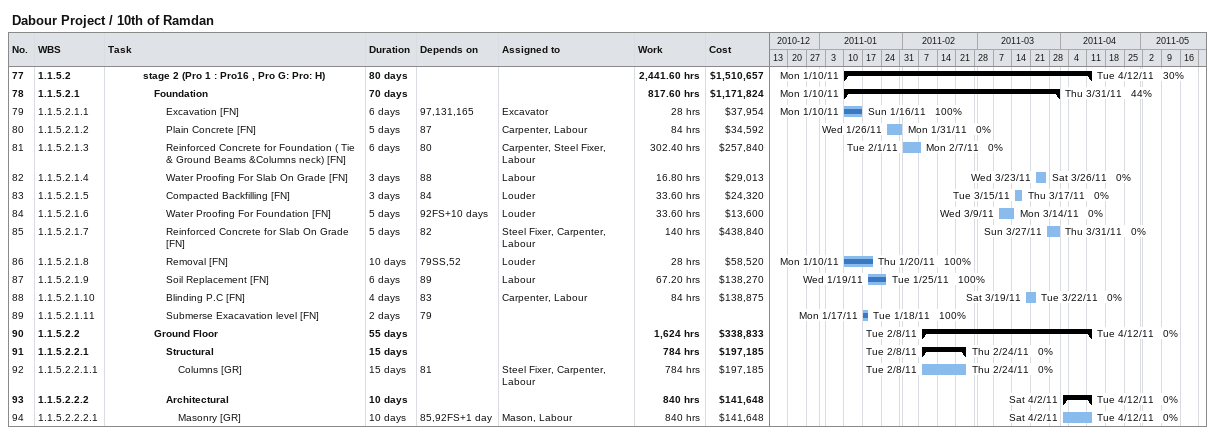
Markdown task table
Dabour Project / 10th of Ramdan

| ID | WBS | Task | Duration | Start | Finish | Predecessors | Resources | % complete | Work (h) | Cost ($) |
|---|---|---|---|---|---|---|---|---|---|---|
| 77 | 1.1.5.2 | **stage 2 (Pro 1 : Pro16 , Pro G: Pro: H)** | 80d | 2011-01-10 | 2011-04-12 |  |  | 30 | 2441.60 | 1510657 |
| 78 | 1.1.5.2.1 | **Foundation** | 70d | 2011-01-10 | 2011-03-31 |  |  | 44 | 817.60 | 1171824 |
| 79 | 1.1.5.2.1.1 | Excavation [FN] | 6d | 2011-01-10 | 2011-01-16 | 97, 131, 165 | Excavator | 100 | 28 | 37954 |
| 80 | 1.1.5.2.1.2 | Plain Concrete [FN] | 5d | 2011-01-26 | 2011-01-31 | 87 | Carpenter, Labour | 0 | 84 | 34592 |
| 81 | 1.1.5.2.1.3 | Reinforced Concrete for Foundation ( Tie & Ground Beams &Columns neck) [FN] | 6d | 2011-02-01 | 2011-02-07 | 80 | Carpenter, Steel Fixer, Labour | 0 | 302.40 | 257840 |
| 82 | 1.1.5.2.1.4 | Water Proofing For Slab On Grade [FN] | 3d | 2011-03-23 | 2011-03-26 | 88 | Labour | 0 | 16.80 | 29013 |
| 83 | 1.1.5.2.1.5 | Compacted Backfilling [FN] | 3d | 2011-03-15 | 2011-03-17 | 84 | Louder | 0 | 33.60 | 24320 |
| 84 | 1.1.5.2.1.6 | Water Proofing For Foundation [FN] | 5d | 2011-03-09 | 2011-03-14 | 92FS+10d | Louder | 0 | 33.60 | 13600 |
| 85 | 1.1.5.2.1.7 | Reinforced Concrete for Slab On Grade [FN] | 5d | 2011-03-27 | 2011-03-31 | 82 | Steel Fixer, Carpenter, Labour | 0 | 140 | 438840 |
| 86 | 1.1.5.2.1.8 | Removal [FN] | 10d | 2011-01-10 | 2011-01-20 | 79SS, 52 | Louder | 100 | 28 | 58520 |
| 87 | 1.1.5.2.1.9 | Soil Replacement [FN] | 6d | 2011-01-19 | 2011-01-25 | 89 | Labour | 100 | 67.20 | 138270 |
| 88 | 1.1.5.2.1.10 | Blinding P.C [FN] | 4d | 2011-03-19 | 2011-03-22 | 83 | Carpenter, Labour | 0 | 84 | 138875 |
| 89 | 1.1.5.2.1.11 | Submerse Exacavation level [FN] | 2d | 2011-01-17 | 2011-01-18 | 79 |  | 100 |  |  |
| 90 | 1.1.5.2.2 | **Ground Floor** | 55d | 2011-02-08 | 2011-04-12 |  |  | 0 | 1624 | 338833 |
| 91 | 1.1.5.2.2.1 | **Structural** | 15d | 2011-02-08 | 2011-02-24 |  |  | 0 | 784 | 197185 |
| 92 | 1.1.5.2.2.1.1 | Columns [GR] | 15d | 2011-02-08 | 2011-02-24 | 81 | Steel Fixer, Carpenter, Labour | 0 | 784 | 197185 |
| 93 | 1.1.5.2.2.2 | **Architectural** | 10d | 2011-04-02 | 2011-04-12 |  |  | 0 | 840 | 141648 |
| 94 | 1.1.5.2.2.2.1 | Masonry [GR] | 10d | 2011-04-02 | 2011-04-12 | 85, 92FS+1d | Mason, Labour | 0 | 840 | 141648 |
